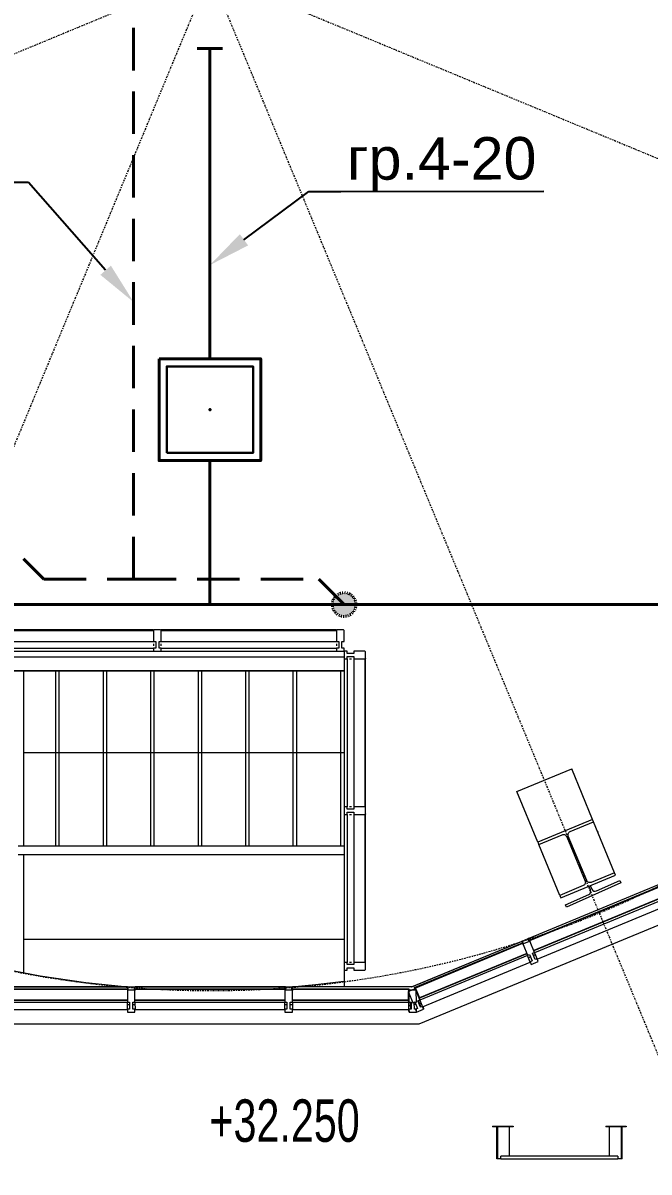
# Model space of a CAD drawing. Header units: millimetres. Extents: x 223 to 163467, y -12002 to 99672.
# Drawn here: x 139030 to 142723, y 57450 to 64225 of the extents above; entities that cross this region are included whole.
import ezdxf
from ezdxf import colors
from ezdxf.entities.mleader import LeaderData, LeaderLine
from ezdxf.math import Vec2, Vec3

# ---------------------------------------------------------------- set-up
doc = ezdxf.new("R2010")
doc.units = ezdxf.units.MM
for name, pattern in [('ACAD_ISO03W100', [30, 12, -18]), ('DASHED', [0.75, 0.5, -0.25]), ('HIDDEN2', [0.1875, 0.125, -0.0625]), ('Осевая', [29.999999, 12, -6, 6, -6]), ('Сверху', [3.96875, 2.38125, -1.5875])]:
    doc.linetypes.add(name, pattern=pattern)
for name, color, linetype, lineweight in [('A-FLOR', 7, 'Continuous', 9), ('A-GENM', 7, 'Continuous', 9), ('A-GLAZ-CURT', 7, 'Continuous', 9), ('A-GLAZ-CWMG', 7, 'Continuous', 9), ('A-WALL', 7, 'Continuous', 9), ('G-ANNO-DIMS', 7, 'Continuous', 9), ('S-COLS', 7, 'Continuous', 9), ('S-GRID', 7, 'Continuous', 9), ('S-STRS', 7, 'Continuous', 9), ('S-STRS-ANNO', 7, 'Continuous', 5), ('ав осв', 1, 'HIDDEN2', 40), ('Верхние поручни', 7, 'Continuous', 5), ('Ограждение', 7, 'Continuous', 9), ('Поручни', 7, 'Continuous', 5), ('раб осв', 7, 'Continuous', 40), ('ЭЛ', 250, 'Continuous', 50), ('ЭЛ.сети', 5, 'Continuous', 100)]:
    doc.layers.add(name, color=color, linetype=linetype, lineweight=lineweight)
doc.styles.add('Arial', font='ARIALN.TTF', dxfattribs={"width": 0.85, "height": 400})
doc.styles.add('ISOPEUR', font='ARIALN.TTF')

# ---------------------------------------------------------------- blocks, each defined once
blk = doc.blocks.new('Двутавровая балка _ГОСТ 26020-83_-Колонна - I 35K1-330506-6 этаж')
at = {"layer": 'S-COLS'}
for p, q in [((-175, 171.5), (175, 171.5)), ((-175, 156.5), (-175, 171.5)), ((-25, 156.5), (-175, 156.5)), ((-5, 112.6), (-5, 136.5)), ((5, 136.5), (5, 112.3)), ((175, 156.5), (25, 156.5)), ((175, 171.5), (175, 156.5)), ((-175, -162.6), (-175, -156.5)), ((175, -167.9), (175, -171.5))]:
    blk.add_line(p, q, dxfattribs=at)
for centre, start, end in [((-25, 136.5), 360, 90), ((25, 136.5), 90, 180)]:
    blk.add_arc(centre, 20, start, end, dxfattribs=at)
blk = doc.blocks.new('Тип верхнего поручня - Верхний поручень_Внутренний_-386673-6 этаж')
at = {"layer": 'Верхние поручни'}
for p, q in [((-1461.2, -3003), (-1970.9, -2493.2)), ((-2027.5, -2549.8), (-710.9, -3866.4)), ((-654.3, -3809.9), (-1429.8, -3034.4)), ((-620.5, -3843.7), (-654.3, -3809.9)), ((-710.9, -3866.4), (-587, -3990.3)), ((-549.6, -3914.5), (-586.5, -3877.7)), ((-348.8, -3912.4), (-552.9, -3912.4)), ((1611.2, -3912.4), (-348.8, -3912.4)), ((-581.9, -3992.4), (-348.8, -3992.4)), ((-348.8, -3992.4), (1611.2, -3992.4))]:
    blk.add_line(p, q, dxfattribs=at)
for points, knots in [([(-1955.2, -2565.6), (-1953.8, -2564.1), (-1952, -2561.8), (-1950.1, -2558.4), (-1948.9, -2555.8), (-1948, -2553.1), (-1947.4, -2550.2), (-1947.1, -2547.8), (-1946.9, -2545.9), (-1946.8, -2543.9), (-1946.8, -2541.5), (-1947.1, -2538.6), (-1947.5, -2535.7), (-1948, -2532.9), (-1948.7, -2530.1), (-1949.5, -2527.3), (-1950.4, -2524.5), (-1951.6, -2521.4), (-1953.2, -2517.8), (-1955.2, -2514), (-1957.4, -2510.2), (-1962.2, -2502.9), (-1966.8, -2497.4), (-1970.9, -2493.2)], [0, 0, 0, 0, 0.071429, 0.107143, 0.142857, 0.178571, 0.214286, 0.25, 0.267857, 0.285714, 0.321429, 0.357143, 0.392857, 0.428571, 0.464286, 0.5, 0.535714, 0.571429, 0.625, 0.678571, 0.732143, 0.785714, 1, 1, 1, 1]), ([(-2027.5, -2549.8), (-2024.3, -2553), (-2019.2, -2557.4), (-2011.8, -2562.6), (-2006.9, -2565.5), (-2002.9, -2567.5), (-1999.8, -2568.9), (-1996.7, -2570.2), (-1993.5, -2571.3), (-1990.2, -2572.2), (-1986.9, -2573), (-1984.1, -2573.4), (-1981.9, -2573.7), (-1980.2, -2573.8), (-1978.5, -2573.8), (-1976.2, -2573.9), (-1973.4, -2573.7), (-1970, -2573.3), (-1967.3, -2572.6), (-1965.2, -2571.8), (-1963.2, -2571), (-1959.7, -2569.2), (-1956.9, -2567.2), (-1955.2, -2565.6)], [0, 0, 0, 0, 0.166667, 0.25, 0.333333, 0.375, 0.416667, 0.458333, 0.5, 0.541667, 0.583333, 0.625, 0.645833, 0.666667, 0.6875, 0.708333, 0.75, 0.791667, 0.833333, 0.854167, 0.875, 0.916667, 1, 1, 1, 1]), ([(-669.9, -3850.8), (-674.2, -3855), (-683.5, -3862.6), (-696.2, -3868.6), (-705.5, -3869.6), (-709.4, -3867.9), (-710.9, -3866.4)], [0, 0, 0, 0, 0.285714, 0.571429, 0.785714, 1, 1, 1, 1]), ([(-654.3, -3809.9), (-653.4, -3810.8), (-651.9, -3813.2), (-651.2, -3819.6), (-653.8, -3829.1), (-660.9, -3840.8), (-666.8, -3847.6), (-669.9, -3850.8)], [0, 0, 0, 0, 0.142857, 0.285714, 0.571429, 0.785714, 1, 1, 1, 1]), ([(-549.6, -3914.5), (-548.9, -3915.3), (-547.8, -3917.3), (-547.1, -3922.2), (-547.5, -3928.6), (-549.2, -3937.5), (-552.1, -3946.8), (-554.9, -3953.8), (-556, -3956.4), (-556.2, -3956.8)], [0, 0, 0, 0, 0.1428571, 0.2857143, 0.4285714, 0.5714286, 0.7857143, 0.8928571, 0.9123353, 0.9123353, 0.9123353, 0.9123353]), ([(-348.8, -3912.4), (-348.2, -3912.4), (-347.1, -3913.1), (-344.9, -3917), (-342.8, -3925.7), (-341.4, -3938.9), (-341.1, -3947.9), (-341.1, -3952.4)], [0, 0, 0, 0, 0.142857, 0.285714, 0.571429, 0.785714, 1, 1, 1, 1]), ([(-584.5, -3991.5), (-584.7, -3991.4), (-585.7, -3991.3), (-586.5, -3990.8), (-587, -3990.3)], [0.8616317, 0.8616317, 0.8616317, 0.8616317, 0.8928571, 1, 1, 1, 1]), ([(-581.9, -3992.4), (-580.8, -3992.4), (-578.6, -3991.7), (-573.3, -3987.7), (-566.7, -3979.2), (-560.8, -3967.8), (-557.8, -3960.7), (-556.7, -3957.9), (-556.4, -3957.4)], [0, 0, 0, 0, 0.1428571, 0.2857143, 0.5714286, 0.7857143, 0.8928571, 0.921332, 0.921332, 0.921332, 0.921332]), ([(-341.1, -3952.4), (-341.1, -3958.4), (-341.6, -3970.3), (-343.7, -3983.5), (-346.2, -3990.9), (-348, -3992.4), (-348.8, -3992.4)], [0, 0, 0, 0, 0.285714, 0.571429, 0.785714, 1, 1, 1, 1])]:
    blk.add_open_spline(points, degree=3, knots=knots, dxfattribs=at)
for points in [[(-558.7, -3962.1), (-560.1, -3965), (-563, -3970.4), (-567.7, -3977.8), (-572.5, -3983.8), (-577, -3988.3), (-579.7, -3990.1), (-581, -3990.7)], [(-556.4, -3957.3), (-557.1, -3958.9), (-557.9, -3960.5), (-558.7, -3962.1)]]:
    blk.add_open_spline(points, degree=3, dxfattribs=at)
blk = doc.blocks.new('Тип верхнего поручня - Верхний поручень_Внутренний_-V2-6 этаж')
at = {"layer": 'Верхние поручни'}
for p, q in [((-2097.2, -2480.9), (-2039.8, -2423.5)), ((-1460.8, -3002.6), (-2039.8, -2423.5)), ((-711.3, -3866.9), (-2097.2, -2480.9)), ((-653.9, -3809.4), (-1429.3, -3034)), ((-620, -3843.3), (-653.9, -3809.4)), ((-585.2, -3993), (-711.3, -3866.9)), ((-551.5, -3911.8), (-585.7, -3877.7)), ((-348.8, -3911.8), (-551.5, -3911.8)), ((1611.2, -3911.8), (-348.8, -3911.8)), ((-348.8, -3993), (-585.2, -3993)), ((1611.2, -3993), (-348.8, -3993))]:
    blk.add_line(p, q, dxfattribs=at)
blk = doc.blocks.new('Rectangular Mullion - Mullion_Vertical-45mm-Steelbuilt_2_6875in_Detail-8_TGP-468138-6 этаж')
at = {"layer": 'A-GLAZ-CWMG'}
for p, q in [((1611.2, -4839.9), (1611.2, -5713.2)), ((1628.7, -4839.9), (1628.7, -5713.2)), ((1642.2, -4839.9), (1654.9, -4839.9)), ((1668.3, -4839.9), (1668.3, -5713.2)), ((1733.4, -4839.9), (1733.4, -5713.2)), ((1734.3, -4839.9), (1736.6, -4839.9)), ((1736.6, -5713.2), (1736.6, -4839.9)), ((1736.6, -5713.2), (1736.6, -4839.9)), ((1654.9, -5713.2), (1642.2, -5713.2)), ((1736.6, -5713.2), (1734.3, -5713.2))]:
    blk.add_line(p, q, dxfattribs=at)
blk = doc.blocks.new('Rectangular Mullion - Mullion_Vertical-45mm-Steelbuilt_2_6875in_Detail-8_TGP-370210-6 этаж')
at = {"layer": 'A-GLAZ-CWMG', "lineweight": 18}
for p, q in [((-44.5, 57.2), (-44.5, 122.2)), ((-41.3, 125.4), (-3.2, 125.4)), ((0, 122.2), (0, 57.2)), ((-31.8, 57.2), (-44.5, 57.2)), ((-44.5, 0), (-44.5, 17.5)), ((-44.5, 17.5), (-31.8, 17.5)), ((0, 0), (-44.5, 0)), ((-31.8, 17.5), (-31.8, 57.2)), ((0, 57.2), (-12.7, 57.2)), ((-12.7, 57.2), (-12.7, 17.5)), ((-12.7, 17.5), (0, 17.5)), ((0, 17.5), (0, 0))]:
    blk.add_line(p, q, dxfattribs=at)
for centre, start, end in [((-41.3, 122.2), 90, 180), ((-3.2, 122.2), 360, 90)]:
    blk.add_arc(centre, 3.17, start, end, dxfattribs=at)
blk = doc.blocks.new('Rectangular Mullion - Mullion_Vertical-45mm-Steelbuilt_2_6875in_Detail-8_TGP-370213-6 этаж')
at = {"layer": 'A-GLAZ-CWMG', "lineweight": 18}
for p, q in [((-44.5, 122.2), (-44.5, 57.2)), ((-3.2, 125.4), (-41.3, 125.4)), ((0, 57.2), (0, 122.2)), ((-44.5, 57.2), (-31.8, 57.2)), ((-31.8, 17.5), (-44.5, 17.5)), ((-44.5, 17.5), (-44.5, 0)), ((-44.5, 0), (0, 0)), ((-31.8, 57.2), (-31.8, 17.5)), ((-12.7, 17.5), (-12.7, 57.2)), ((-12.7, 57.2), (0, 57.2)), ((0, 17.5), (-12.7, 17.5)), ((0, 0), (0, 17.5))]:
    blk.add_line(p, q, dxfattribs=at)
for centre, start, end in [((-41.3, 122.2), 90, 180), ((-3.2, 122.2), 360, 90)]:
    blk.add_arc(centre, 3.17, start, end, dxfattribs=at)
blk = doc.blocks.new('Rectangular Mullion - Mullion_Vertical-45mm-Steelbuilt_2_6875in_Detail-8_TGP-370206-6 этаж')
at = {"layer": 'A-GLAZ-CWMG', "lineweight": 18}
for p, q in [((-22.2, 57.2), (-22.2, 122.2)), ((-19.1, 125.4), (19.1, 125.4)), ((22.2, 122.2), (22.2, 57.2)), ((-9.5, 57.2), (-22.2, 57.2)), ((-22.2, 0), (-22.2, 17.5)), ((-22.2, 17.5), (-9.5, 17.5)), ((22.2, 0), (-22.2, 0)), ((-9.5, 17.5), (-9.5, 57.2)), ((22.2, 57.2), (9.5, 57.2)), ((9.5, 57.2), (9.5, 17.5)), ((9.5, 17.5), (22.2, 17.5)), ((22.2, 17.5), (22.2, 0))]:
    blk.add_line(p, q, dxfattribs=at)
for centre, start, end in [((-19.1, 122.2), 90, 180), ((19.1, 122.2), 360, 90)]:
    blk.add_arc(centre, 3.18, start, end, dxfattribs=at)
blk = doc.blocks.new('Rectangular Mullion - Mullion_Vertical-45mm-Steelbuilt_2_6875in_Detail-8_TGP-426592-6 этаж')
at = {"layer": 'A-GLAZ-CWMG'}
for p, q in [((1566.7, -3752.2), (532, -3752.2)), ((532, -3754.6), (532, -3752.2)), ((1566.7, -3752.2), (532, -3752.2)), ((532, -3755.4), (1566.7, -3755.4)), ((1566.7, -3752.2), (1566.7, -3754.6)), ((532, -3820.5), (1566.7, -3820.5)), ((532, -3846.7), (532, -3834)), ((532, -3860.2), (1566.7, -3860.2)), ((1566.7, -3834), (1566.7, -3846.7)), ((532, -3877.7), (1566.7, -3877.7))]:
    blk.add_line(p, q, dxfattribs=at)
blk = doc.blocks.new('Rectangular Mullion - Mullion_Vertical-45mm-Steelbuilt_2_6875in_Detail-8_TGP-V4-6 этаж')
at = {"layer": 'A-GLAZ-CWMG'}
for p, q in [((487.6, -3752.2), (-547.1, -3752.2)), ((-547.1, -3755.4), (487.6, -3755.4)), ((487.6, -3752.2), (-539.8, -3752.2)), ((487.6, -3752.2), (487.6, -3754.6)), ((-547.1, -3846.7), (-547.1, -3834)), ((-547.1, -3860.2), (487.6, -3860.2)), ((-534.4, -3820.5), (487.6, -3820.5)), ((487.6, -3834), (487.6, -3846.7)), ((-547.1, -3877.7), (487.6, -3877.7))]:
    blk.add_line(p, q, dxfattribs=at)
blk = doc.blocks.new('Ограждение - Ограждение-402217-6 этаж')
at = {"layer": 'Поручни'}
for p, q in [((-720.5, -5627.6), (-889.7, -5627.6)), ((-720.5, -5627.6), (-720.5, -5652.6)), ((-720.5, -7927.6), (-725.6, -7927.6)), ((2364.6, -7927.6), (1239.5, -7927.6)), ((-725.6, -8027.6), (-720.5, -8027.6)), ((1239.5, -8027.6), (2364.6, -8027.6))]:
    blk.add_line(p, q, dxfattribs=at)
blk = doc.blocks.new('Тип верхнего поручня - Верхний поручень_Внутренний_-402224-6 этаж')
at = {"layer": 'Верхние поручни'}
for p, q in [((-803, -5652.6), (-720.5, -5652.6)), ((-720.5, -5652.6), (-720.5, -5676.4)), ((-725.6, -7952.6), (-720.5, -7952.6)), ((679.5, -7952.6), (2364.6, -7952.6)), ((-720.5, -8002.6), (-725.6, -8002.6)), ((2364.6, -8002.6), (679.5, -8002.6))]:
    blk.add_line(p, q, dxfattribs=at)
blk = doc.blocks.new('Тип верхнего поручня - Верхний поручень_Внутренний_-V8-6 этаж')
at = {"layer": 'Верхние поручни'}
for p, q in [((-803, -5652.6), (-720.5, -5652.6)), ((-720.5, -5652.6), (-720.5, -5676.4)), ((-720.5, -7952.6), (-725.6, -7952.6)), ((2364.6, -7952.6), (679.5, -7952.6)), ((-720.5, -8002.6), (-725.6, -8002.6)), ((2364.6, -8002.6), (679.5, -8002.6))]:
    blk.add_line(p, q, dxfattribs=at)
blk = doc.blocks.new('вл_уголок гориз - вл_уголок гориз-405542-6 этаж')
at = {"layer": 'A-GENM'}
for p, q in [((3175.2, -6682.6), (3175.2, -6855.6)), ((3244.2, -6682.6), (3244.2, -6871.6)), ((3250.2, -6871.6), (3250.2, -6682.6)), ((3235.2, -6871.6), (3226.2, -6871.6)), ((3244.2, -6871.6), (3235.2, -6871.6)), ((3247.2, -6871.6), (3244.2, -6871.6)), ((3250.2, -6871.6), (3247.2, -6871.6))]:
    blk.add_line(p, q, dxfattribs=at)
blk = doc.blocks.new('вл_уголок гориз - вл_уголок гориз-V12-6 этаж')
at = {"layer": 'A-GENM'}
for p, q in [((2512.2, -6871.6), (2512.2, -6682.6)), ((2518.2, -6871.6), (2518.2, -6682.6)), ((2587.2, -6855.6), (2587.2, -6682.6)), ((2515.2, -6871.6), (2512.2, -6871.6)), ((2518.2, -6871.6), (2515.2, -6871.6)), ((2527.2, -6871.6), (2518.2, -6871.6)), ((2536.2, -6871.6), (2527.2, -6871.6))]:
    blk.add_line(p, q, dxfattribs=at)
blk = doc.blocks.new('опорная пластина - опорная пластина-338670-6 этаж')
at = {"layer": 'A-GENM'}
for p, q in [((3155.2, -6677.6), (3275.2, -6677.6)), ((3155.2, -6677.6), (3155.2, -6682.6)), ((3275.2, -6682.6), (3155.2, -6682.6)), ((3275.2, -6677.6), (3275.2, -6682.6))]:
    blk.add_line(p, q, dxfattribs=at)
blk = doc.blocks.new('вл_стержень2 - вл_стержень2-405541-6 этаж')
at = {"layer": 'A-GENM'}
for p, q in [((3226.2, -6855.6), (2536.2, -6855.6)), ((2536.2, -6863.6), (2536.2, -6855.6)), ((2536.2, -6871.6), (2536.2, -6863.6)), ((2536.2, -6871.6), (3226.2, -6871.6)), ((3226.2, -6855.6), (3226.2, -6863.6)), ((3226.2, -6863.6), (3226.2, -6871.6))]:
    blk.add_line(p, q, dxfattribs=at)
blk = doc.blocks.new('Системная панель - С остеклением-473977-6 этаж')
at = {"layer": 'A-GLAZ-CURT'}
for p, q in [((5932, -3333.8), (5447.7, -3818)), ((5942, -3340.4), (5932, -3333.8)), ((5454.5, -3824.8), (5456.1, -3826.4))]:
    blk.add_line(p, q, dxfattribs=at)
at = {"layer": 'A-GLAZ-CURT', "lineweight": 13}
for p, q in [((5942, -3340.4), (5456.1, -3826.4)), ((5485.4, -3855.7), (5971.8, -3369.4)), ((5971.8, -3369.4), (5942, -3340.4)), ((5456.1, -3826.4), (5485.4, -3855.7))]:
    blk.add_line(p, q, dxfattribs=at)
blk = doc.blocks.new('Rectangular Mullion - Mullion_Vertical-45mm-Steelbuilt_2_6875in_Detail-8_TGP-473962-6 этаж')
at = {"layer": 'A-GLAZ-CWMG'}
for p, q in [((2658.6, -5588.5), (2006.6, -5858.5)), ((2658.6, -5588.6), (2009, -5857.7)), ((2027, -5861.3), (2662.5, -5598)), ((2664, -5601.6), (2031.3, -5863.7)), ((2658.6, -5588.5), (2658.6, -5588.6)), ((2658.6, -5588.6), (2662.5, -5598)), ((2662.5, -5598), (2664, -5601.6)), ((2664, -5601.6), (2666.6, -5607.9)), ((2688, -5659.6), (2055.3, -5921.6)), ((2031.3, -5863.7), (2033.1, -5868.1)), ((2035.7, -5874.3), (2055.3, -5921.6)), ((2033.6, -5959.1), (2029.5, -5960.8)), ((2048.6, -5937), (2057.5, -5958.4)), ((2066.2, -5954.8), (2057.5, -5958.4))]:
    blk.add_line(p, q, dxfattribs=at)
at = {"layer": 'A-GLAZ-CWMG', "flags": 128}
blk.add_lwpolyline([(2027, -5861.3), (2029.6, -5861.8), (2031.3, -5863.7)], dxfattribs=at)
blk = doc.blocks.new('Rectangular Mullion - Mullion_Vertical-45mm-Steelbuilt_2_6875in_Detail-8_TGP-V13-6 этаж')
at = {"layer": 'A-GLAZ-CWMG'}
for p, q in [((1992.1, -5878.6), (1990.7, -5871.8)), ((1990.7, -5871.8), (1990.7, -5876.6)), ((1990.7, -5883.3), (1990.7, -5934.5)), ((1993.7, -5867.9), (1995.2, -5875.3)), ((2032.4, -5870.6), (2031.9, -5868.2)), ((2036.5, -5878), (2033.4, -5862.1)), ((2036.6, -5878.6), (2035.1, -5871.1)), ((1993, -5946.1), (1990.7, -5934.5)), ((2002.8, -5946.1), (2002.8, -5969.3)), ((1993.9, -6005.5), (1990.8, -5989.9)), ((2006.3, -5987.3), (2002.8, -5969.3))]:
    blk.add_line(p, q, dxfattribs=at)
at = {"layer": 'A-GLAZ-CWMG', "lineweight": 18}
for p, q in [((1992.1, -5878.6), (1992.1, -5883.7)), ((1992.1, -5884), (1993, -5946.1)), ((2033.4, -5875.3), (1995.2, -5875.3)), ((2037.6, -5946.1), (2036.6, -5878.6)), ((1993, -5946.1), (2005.8, -5946.1)), ((2005.8, -5946.1), (2006.3, -5987.3)), ((2025.4, -5987.3), (2024.8, -5946.1)), ((2024.8, -5946.1), (2037.6, -5946.1)), ((2006.3, -5987.3), (1993.6, -5987.3)), ((1993.6, -5987.3), (1993.9, -6005.5)), ((1993.9, -6005.5), (2038.4, -6005.5)), ((2038.1, -5987.3), (2025.4, -5987.3)), ((2038.4, -6005.5), (2038.1, -5987.3))]:
    blk.add_line(p, q, dxfattribs=at)
at = {"layer": 'A-GLAZ-CWMG', "flags": 128}
blk.add_lwpolyline([(1993.7, -5867.9), (1991.6, -5869.4), (1990.7, -5871.8)], dxfattribs=at)
at = {"layer": 'A-GLAZ-CWMG', "lineweight": 18, "flags": 128}
for points in [[(1995.2, -5875.3), (1994.5, -5875.4), (1993.8, -5875.6), (1993.2, -5876), (1992.7, -5876.5), (1992.4, -5877.1), (1992.1, -5877.8), (1992.1, -5878.6)], [(2036.6, -5878.6), (2036.5, -5877.8), (2036.2, -5877.1), (2035.9, -5876.5), (2035.4, -5876), (2034.7, -5875.6), (2034.1, -5875.4), (2033.4, -5875.3)]]:
    blk.add_lwpolyline(points, dxfattribs=at)
blk = doc.blocks.new('Системная панель - С остеклением-473984-6 этаж')
at = {"layer": 'A-GLAZ-CURT'}
for p, q in [((5416.3, -3849.5), (4791.3, -4474.4)), ((5424.7, -3857.8), (5423.1, -3856.2)), ((4798.1, -4481.2), (4799.7, -4482.8))]:
    blk.add_line(p, q, dxfattribs=at)
at = {"layer": 'A-GLAZ-CURT', "lineweight": 13}
for p, q in [((5424.7, -3857.8), (4799.7, -4482.8)), ((5454, -3887.2), (5424.7, -3857.8)), ((4829.1, -4512.1), (5454, -3887.2)), ((4799.7, -4482.8), (4829.1, -4512.1))]:
    blk.add_line(p, q, dxfattribs=at)
blk = doc.blocks.new('Системная панель - С остеклением-473985-6 этаж')
at = {"layer": 'A-GLAZ-CURT'}
for p, q in [((4759.9, -4505.8), (4275.6, -4990.1)), ((4768.3, -4514.2), (4766.7, -4512.6)), ((4275.6, -4990.1), (4282.3, -5000.1))]:
    blk.add_line(p, q, dxfattribs=at)
at = {"layer": 'A-GLAZ-CURT', "lineweight": 13}
for p, q in [((4768.3, -4514.2), (4282.3, -5000.1)), ((4797.6, -4543.6), (4768.3, -4514.2)), ((4311.3, -5029.9), (4797.6, -4543.6)), ((4282.3, -5000.1), (4311.3, -5029.9))]:
    blk.add_line(p, q, dxfattribs=at)
blk = doc.blocks.new('Rectangular Mullion - Mullion_Vertical-45mm-Steelbuilt_2_6875in_Detail-8_TGP-473966-6 этаж')
at = {"layer": 'A-GLAZ-CWMG'}
for p, q in [((5360.4, -3793.6), (4735.5, -4418.5)), ((5360.5, -3793.7), (4735.6, -4418.6)), ((5360.4, -3793.6), (5360.5, -3793.7)), ((5360.5, -3793.7), (5367.7, -3800.9)), ((4742.8, -4425.8), (5367.7, -3800.9)), ((5370.5, -3803.7), (4745.5, -4428.6)), ((5414.8, -3848), (4789.9, -4472.9)), ((5367.7, -3800.9), (5370.5, -3803.7)), ((5370.5, -3803.7), (5375.3, -3808.5)), ((4735.6, -4418.6), (4735.5, -4418.5)), ((4742.8, -4425.8), (4735.6, -4418.6)), ((4745.5, -4428.6), (4742.8, -4425.8)), ((4750.3, -4433.4), (4745.5, -4428.6))]:
    blk.add_line(p, q, dxfattribs=at)
blk = doc.blocks.new('Rectangular Mullion - Mullion_Vertical-45mm-Steelbuilt_2_6875in_Detail-8_TGP-V22-6 этаж')
at = {"layer": 'A-GLAZ-CWMG'}
for p, q in [((1988.2, -5871.1), (1991.3, -5886.9)), ((1990, -5880.1), (1991.5, -5887.5)), ((1991.8, -5876.1), (1992.3, -5878.6)), ((2028.5, -5868.7), (2027, -5861.3)), ((2031.3, -5863.7), (2032.6, -5870.5)), ((2033.1, -5868.1), (2031.3, -5863.7)), ((2055.3, -5921.6), (2035.7, -5874.3)), ((2057.5, -5958.4), (2048.6, -5937)), ((2055.3, -5921.6), (2057.6, -5933.3)), ((2057.5, -5958.4), (2061.1, -5976.5)), ((2076.4, -5972.9), (2079.5, -5988.4))]:
    blk.add_line(p, q, dxfattribs=at)
at = {"layer": 'A-GLAZ-CWMG', "lineweight": 18}
for p, q in [((1991.5, -5887.5), (2016.5, -5950.3)), ((2028.5, -5868.7), (1993.2, -5883.3)), ((2057.6, -5933.3), (2032.6, -5870.5)), ((2016.5, -5950.3), (2028.2, -5945.5)), ((2028.2, -5945.5), (2043.5, -5983.8)), ((2045.9, -5938.2), (2057.6, -5933.3)), ((2061.1, -5976.5), (2045.9, -5938.2)), ((2043.5, -5983.8), (2031.7, -5988.6)), ((2031.7, -5988.6), (2038.4, -6005.5)), ((2038.4, -6005.5), (2079.5, -5988.4)), ((2072.8, -5971.6), (2061.1, -5976.5)), ((2079.5, -5988.4), (2072.8, -5971.6))]:
    blk.add_line(p, q, dxfattribs=at)
at = {"layer": 'A-GLAZ-CWMG', "lineweight": 18, "flags": 128}
for points in [[(1993.2, -5883.3), (1992.6, -5883.6), (1992.1, -5884.1), (1991.7, -5884.7), (1991.4, -5885.4), (1991.3, -5886.1), (1991.3, -5886.8), (1991.5, -5887.5)], [(2032.6, -5870.5), (2032.3, -5869.9), (2031.8, -5869.3), (2031.2, -5868.9), (2030.6, -5868.6), (2029.9, -5868.4), (2029.2, -5868.5), (2028.5, -5868.7)]]:
    blk.add_lwpolyline(points, dxfattribs=at)
at = {"layer": 'A-GLAZ-CWMG', "flags": 128}
blk.add_lwpolyline([(2031.3, -5863.7), (2029.6, -5861.8), (2027, -5861.3)], dxfattribs=at)
blk = doc.blocks.new('Rectangular Mullion - Mullion_Vertical-45mm-Steelbuilt_2_6875in_Detail-8_TGP-466671-6 этаж')
at = {"layer": 'A-GLAZ-CWMG'}
for p, q in [((3518.8, -5231.3), (3554, -5216.8)), ((3561.1, -5233.8), (3554, -5216.8)), ((3517.1, -5235.4), (3524.2, -5252.7)), ((3518.8, -5231.3), (3525.9, -5248.4)), ((3521.6, -5246.4), (3524.2, -5252.7)), ((3565.3, -5235.7), (3558.1, -5218.4)), ((3562.7, -5229.4), (3565.3, -5235.7)), ((3555.7, -5328.6), (3567.4, -5323.8)), ((3585, -5316.5), (3596.8, -5311.6))]:
    blk.add_line(p, q, dxfattribs=at)
at = {"layer": 'A-GLAZ-CWMG', "lineweight": 18}
for p, q in [((3524.2, -5252.7), (3550.1, -5315.1)), ((3561.1, -5233.8), (3525.9, -5248.4)), ((3591.2, -5298.1), (3565.3, -5235.7)), ((3550.1, -5315.1), (3561.8, -5310.2)), ((3561.8, -5310.2), (3577.6, -5348.3)), ((3577.6, -5348.3), (3565.9, -5353.2)), ((3579.4, -5302.9), (3591.2, -5298.1)), ((3595.2, -5341), (3579.4, -5302.9)), ((3606.9, -5336.2), (3595.2, -5341)), ((3613.9, -5352.9), (3606.9, -5336.2)), ((3565.9, -5353.2), (3572.8, -5369.9)), ((3572.8, -5369.9), (3613.9, -5352.9))]:
    blk.add_line(p, q, dxfattribs=at)
at = {"layer": 'A-GLAZ-CWMG', "lineweight": 18, "flags": 128}
for points in [[(3525.9, -5248.4), (3525.3, -5248.8), (3524.8, -5249.2), (3524.4, -5249.8), (3524.1, -5250.5), (3524, -5251.2), (3524, -5252), (3524.2, -5252.7)], [(3565.3, -5235.7), (3564.9, -5235), (3564.5, -5234.5), (3563.9, -5234), (3563.2, -5233.7), (3562.5, -5233.6), (3561.8, -5233.6), (3561.1, -5233.8)]]:
    blk.add_lwpolyline(points, dxfattribs=at)
at = {"layer": 'A-GLAZ-CWMG'}
for centre, start_param, end_param in [((3555.2, -5219.6), 0.261799, 1.570796), ((3520, -5234.2), 1.570796, 2.879793)]:
    blk.add_ellipse(centre, major_axis=(2.93, 1.22), ratio=0.963304, start_param=start_param, end_param=end_param, dxfattribs=at)
blk = doc.blocks.new('Rectangular Mullion - Mullion_Vertical-45mm-Steelbuilt_2_6875in_Detail-8_TGP-V21-6 этаж')
at = {"layer": 'A-GLAZ-CWMG'}
for p, q in [((4209.2, -4946.2), (3557.2, -5216.2)), ((4206.9, -4947.2), (3557.3, -5216.3)), ((3561.2, -5225.8), (4196.7, -4962.5)), ((4195.4, -4967.3), (3562.7, -5229.4)), ((4197.3, -4971.7), (4195.4, -4967.3)), ((4219.4, -5025.2), (4199.8, -4977.9)), ((4219.4, -5025.2), (3586.7, -5287.3)), ((4243.9, -5052.8), (4235, -5031.4)), ((4243.9, -5052.8), (4235.2, -5056.4)), ((4265.3, -5034.7), (4261.2, -5036.4)), ((3557.3, -5216.3), (3557.2, -5216.2)), ((3561.2, -5225.8), (3557.3, -5216.3)), ((3562.7, -5229.4), (3561.2, -5225.8)), ((3565.3, -5235.7), (3562.7, -5229.4))]:
    blk.add_line(p, q, dxfattribs=at)
at = {"layer": 'A-GLAZ-CWMG', "flags": 128}
blk.add_lwpolyline([(4195.4, -4967.3), (4195.3, -4964.7), (4196.7, -4962.5)], dxfattribs=at)
blk = doc.blocks.new('Rectangular Mullion - Mullion_Vertical-45mm-Steelbuilt_2_6875in_Detail-8_TGP-V23-6 этаж')
at = {"layer": 'A-GLAZ-CWMG'}
for p, q in [((1261.4, -5859.9), (1261.4, -5878.6)), ((1261.4, -5871.8), (1261.4, -5878.6)), ((1264.6, -5856.8), (1302.7, -5856.8)), ((1264.6, -5856.8), (1264.6, -5875.3)), ((1302.7, -5875.3), (1302.7, -5856.8)), ((1305.8, -5878.6), (1305.8, -5859.9)), ((1305.8, -5871.8), (1305.8, -5878.6)), ((1261.4, -5960.8), (1274.1, -5960.8)), ((1293.1, -5960.8), (1305.8, -5960.8))]:
    blk.add_line(p, q, dxfattribs=at)
at = {"layer": 'A-GLAZ-CWMG', "lineweight": 18}
for p, q in [((1261.4, -5878.6), (1261.4, -5946.1)), ((1302.7, -5875.3), (1264.6, -5875.3)), ((1305.8, -5946.1), (1305.8, -5878.6)), ((1261.4, -5946.1), (1274.1, -5946.1)), ((1274.1, -5946.1), (1274.1, -5987.3)), ((1293.1, -5987.3), (1293.1, -5946.1)), ((1293.1, -5946.1), (1305.8, -5946.1)), ((1274.1, -5987.3), (1261.4, -5987.3)), ((1261.4, -5987.3), (1261.4, -6005.5)), ((1261.4, -6005.5), (1305.8, -6005.5)), ((1305.8, -5987.3), (1293.1, -5987.3)), ((1305.8, -6005.5), (1305.8, -5987.3))]:
    blk.add_line(p, q, dxfattribs=at)
at = {"layer": 'A-GLAZ-CWMG', "lineweight": 18, "flags": 128}
for points in [[(1264.6, -5875.3), (1263.9, -5875.4), (1263.2, -5875.6), (1262.6, -5876), (1262.1, -5876.5), (1261.7, -5877.1), (1261.5, -5877.8), (1261.4, -5878.6)], [(1305.8, -5878.6), (1305.8, -5877.8), (1305.5, -5877.1), (1305.2, -5876.5), (1304.7, -5876), (1304.1, -5875.6), (1303.4, -5875.4), (1302.7, -5875.3)]]:
    blk.add_lwpolyline(points, dxfattribs=at)
at = {"layer": 'A-GLAZ-CWMG'}
for centre, major_axis, start_param, end_param in [((1264.6, -5859.9), (3.17, 0), 1.570796, 3.141593), ((1302.7, -5859.9), (-3.17, 0), 3.141593, 4.712389)]:
    blk.add_ellipse(centre, major_axis=major_axis, ratio=0.963304, start_param=start_param, end_param=end_param, dxfattribs=at)
blk = doc.blocks.new('ARS.R UNI LED')
at = {"color": 5, "lineweight": 30, "ltscale": 100}
blk.add_lwpolyline([(2913222.7, 2072748.5), (2913732.7, 2072748.5), (2913732.7, 2073258.5), (2913222.7, 2073258.5)], close=True, dxfattribs=at)
at = {"color": 0, "lineweight": 40, "ltscale": 100}
blk.add_point((2913477.7, 2073003.5), dxfattribs=at)
at = {"layer": 'ЭЛ', "color": 5, "lineweight": 40, "ltscale": 10}
blk.add_lwpolyline([(2913177.7, 2073303.5), (2913777.7, 2073303.5), (2913777.7, 2072703.5), (2913177.7, 2072703.5)], close=True, dxfattribs=at)

msp = doc.modelspace()

# ---------------------------------------------------------------- hatches: boundary and pattern name
at = {"layer": 'S-COLS'}
h = msp.add_hatch(dxfattribs=at)
h.set_pattern_fill('FP_1', color=256, style=0, pattern_type=2)
h.set_pattern_definition([(45, (139313.08, 64398.15), (-251.447, 251.447), []), (45, (139313.08, 64779.15), (-251.447, 251.447), [])])
h.paths.add_polyline_path([(142202.4, 59066.3), (142525.7, 59200.3), (142519.8, 59214.6), (142376.9, 59156), (142367.9, 59156.7), (142360, 59161.2), (142354.8, 59168.8), (142245, 59435.1), (142245.4, 59444.2), (142249.6, 59452.2), (142256.8, 59457.4), (142395.4, 59514.8), (142389.5, 59529.2), (142066.1, 59395.3), (142072.1, 59380.9), (142215, 59439.5), (142223.9, 59438.9), (142231.8, 59434.3), (142237.1, 59426.8), (142346.8, 59160.5), (142346.4, 59151.3), (142342.2, 59143.3), (142335, 59138.1), (142196.4, 59080.7)], flags=0)
at = {"layer": 'ЭЛ', "linetype": 'ACAD_ISO03W100', "lineweight": 40, "ltscale": 0.46}
msp.add_hatch(color=0, dxfattribs=at).paths.add_polyline_path([(140994.3, 60795.9, 1), (140854.3, 60795.9, 1)])

# ---------------------------------------------------------------- linework, layer by layer
at = {"layer": 'A-FLOR'}
for p, q in [((140924.3, 58819.7), (139032.6, 58819.7)), ((140924.3, 58640.5), (140924.3, 58540.5))]:
    msp.add_line(p, q, dxfattribs=at)
at = {"layer": 'A-WALL'}
for p, q in [((139032.6, 60405.1), (139032.6, 59370.5)), ((139032.6, 59320.5), (139032.6, 58623.7)), ((143644.6, 59264.4), (141365.8, 58320.5)), ((141365.8, 58320.5), (138899.3, 58320.5))]:
    msp.add_line(p, q, dxfattribs=at)
at = {"layer": 'A-WALL', "flags": 128}
for points in [[(139647.4, 58540.2), (139400.1, 58565.4), (139131.4, 58604.7), (138864.8, 58656), (138600.7, 58719.4), (138339.8, 58794.6), (138291.6, 58809.9)], [(140924.5, 58573), (140755.1, 58552.9), (140613.2, 58539.8)]]:
    msp.add_lwpolyline(points, dxfattribs=at)
at = {"layer": 'S-COLS'}
for p, q in [((141943.1, 59692.4), (142266.4, 59826.3)), ((142389.5, 59529.2), (142266.4, 59826.3)), ((142066.1, 59395.3), (141943.1, 59692.4)), ((142389.5, 59529.2), (142066.1, 59395.3)), ((142256.8, 59457.4), (142395.4, 59514.8)), ((142395.4, 59514.8), (142389.5, 59529.2)), ((142519.8, 59214.6), (142395.4, 59514.8)), ((142072.1, 59380.9), (142210.6, 59438.3)), ((142237.1, 59426.8), (142345.5, 59164.9)), ((142354.8, 59168.8), (142246.3, 59430.6)), ((142066.1, 59395.3), (142072.1, 59380.9)), ((142196.4, 59080.7), (142072.1, 59380.9)), ((142202.4, 59066.3), (142525.7, 59200.3)), ((142519.8, 59214.6), (142381.2, 59157.2)), ((142525.7, 59200.3), (142519.8, 59214.6)), ((142335, 59138.1), (142196.4, 59080.7)), ((142196.4, 59080.7), (142202.4, 59066.3))]:
    msp.add_line(p, q, dxfattribs=at)
at = {"layer": 'S-COLS', "flags": 128}
for points in [[(142210.6, 59438.3), (142215, 59439.5), (142219.5, 59439.7), (142223.9, 59438.9), (142228.1, 59437.1), (142231.8, 59434.3), (142234.8, 59430.8), (142237.1, 59426.8)], [(142246.3, 59430.6), (142245, 59435.1), (142244.7, 59439.7), (142245.4, 59444.2), (142247.1, 59448.5), (142249.6, 59452.2), (142252.9, 59455.2), (142256.8, 59457.4)], [(142345.5, 59164.9), (142346.8, 59160.5), (142347.1, 59155.9), (142346.4, 59151.3), (142344.8, 59147.1), (142342.2, 59143.3), (142338.9, 59140.3), (142335, 59138.1)], [(142381.2, 59157.2), (142376.9, 59156), (142372.4, 59155.8), (142367.9, 59156.7), (142363.7, 59158.5), (142360, 59161.2), (142357, 59164.7), (142354.8, 59168.8)]]:
    msp.add_lwpolyline(points, dxfattribs=at)
at = {"layer": 'S-GRID', "color": 174, "linetype": 'Осевая', "true_color": 0x0000a0}
for q in [(132601.4, 61401), (137013.1, 56989.4), (147663.7, 61401), (143252.1, 56989.4)]:
    msp.add_line((140132.6, 64520.5), q, dxfattribs=at)
msp.add_arc((140132.6, 64520.5), 6000, 169.59621, 160.45219, dxfattribs=at)
at = {"layer": 'S-STRS', "linetype": 'Сверху'}
for p, q in [((139224.3, 59370.5), (139224.3, 60405.1)), ((139504.3, 59370.5), (139504.3, 60405.1)), ((139784.3, 59370.5), (139784.3, 60405.1)), ((140064.3, 59370.5), (140064.3, 60405.1)), ((140344.3, 59370.5), (140344.3, 60405.1)), ((140624.3, 59370.5), (140624.3, 60405.1)), ((140904.3, 59370.5), (140904.3, 60405.1))]:
    msp.add_line(p, q, dxfattribs=at)
at = {"layer": 'S-STRS'}
for p, q in [((139244.3, 59370.5), (139244.3, 60405.1)), ((139524.3, 59370.5), (139524.3, 60405.1)), ((139804.3, 59370.5), (139804.3, 60405.1)), ((140084.3, 59370.5), (140084.3, 60405.1)), ((140364.3, 59370.5), (140364.3, 60405.1)), ((140644.3, 59370.5), (140644.3, 60405.1)), ((139244.3, 59370.5), (139001.4, 59370.5)), ((139524.3, 59370.5), (139244.3, 59370.5)), ((139804.3, 59370.5), (139524.3, 59370.5)), ((140084.3, 59370.5), (139804.3, 59370.5)), ((140364.3, 59370.5), (140084.3, 59370.5)), ((140644.3, 59370.5), (140364.3, 59370.5)), ((140924.3, 59370.5), (140644.3, 59370.5)), ((140924.3, 59320.5), (139001.4, 59320.5))]:
    msp.add_line(p, q, dxfattribs=at)
at = {"layer": 'S-STRS-ANNO'}
for p, q in [((139244.3, 59920.5), (139032.6, 59920.5)), ((139524.3, 59920.5), (139244.3, 59920.5)), ((139804.3, 59920.5), (139524.3, 59920.5)), ((140084.3, 59920.5), (139804.3, 59920.5)), ((140364.3, 59920.5), (140084.3, 59920.5)), ((140644.3, 59920.5), (140364.3, 59920.5)), ((140924.3, 59920.5), (140644.3, 59920.5))]:
    msp.add_line(p, q, dxfattribs=at)
at = {"layer": 'ав осв', "linetype": 'DASHED', "lineweight": 40, "ltscale": 500}
for points in [[(137707, 62391.2), (139152.3, 60945.9), (139682.6, 60945.9), (139682.6, 60945.9), (139682.6, 64525.2), (139832.6, 64525.2)], [(139682.6, 60945.9), (140774.3, 60945.9), (140774.3, 60945.9), (140924.3, 60795.9)]]:
    msp.add_lwpolyline(points, dxfattribs=at)
at = {"layer": 'раб осв', "color": 0, "lineweight": 40}
for points in [[(140057.6, 64075.2), (140207.6, 64075.2)], [(140132.6, 62245.2), (140132.6, 64075.2)], [(137282.8, 62476), (138962.9, 60795.9), (140132.6, 60795.9), (140132.6, 61645.2), (140132.6, 61645.2), (140132.6, 60795.9), (143302.6, 60795.9), (143302.6, 61645.2)]]:
    msp.add_lwpolyline(points, dxfattribs=at)
at = {"layer": 'ЭЛ', "color": 7, "lineweight": 25}
msp.add_lwpolyline([(140924.3, 60795.9, 0, 0, 0), (137513.1, 54945.9, 150, 0, 0), (137714.3, 55287, 0, 0, 0), (137087.7, 54211.9, 0, 0, 0)], format="xyseb", dxfattribs=at)
at = {"layer": 'ЭЛ', "color": 0, "linetype": 'ACAD_ISO03W100', "lineweight": 40, "ltscale": 0.46}
msp.add_circle((140924.3, 60795.9), 70, dxfattribs=at)

# ---------------------------------------------------------------- block references
at = {"layer": 'A-GENM'}
for name, p in [('опорная пластина - опорная пластина-338670-6 этаж', (138645.1, 64398.1)), ('вл_уголок гориз - вл_уголок гориз-V12-6 этаж', (139313.1, 64398.1)), ('опорная пластина - опорная пластина-338670-6 этаж', (139313.1, 64398.1)), ('вл_уголок гориз - вл_уголок гориз-405542-6 этаж', (139313.1, 64398.1)), ('вл_стержень2 - вл_стержень2-405541-6 этаж', (139313.1, 64398.1))]:
    msp.add_blockref(name, p, dxfattribs=at)
at = {"layer": 'A-GLAZ-CURT'}
for name, p, rotation in [('Системная панель - С остеклением-473984-6 этаж', (139328.6, 64721.1), 337.5000000000001), ('Системная панель - С остеклением-473984-6 этаж', (139466.6, 65013.5), 314.9999999999998), ('Системная панель - С остеклением-473985-6 этаж', (139328.6, 64721.1), 337.5000000000001), ('Системная панель - С остеклением-473985-6 этаж', (139466.6, 65013.5), 314.9999999999998), ('Системная панель - С остеклением-473977-6 этаж', (139466.6, 65013.5), 314.9999999999998)]:
    msp.add_blockref(name, p, dxfattribs=dict(at, rotation=rotation))
at = {"layer": 'A-GLAZ-CWMG'}
for name, p in [('Rectangular Mullion - Mullion_Vertical-45mm-Steelbuilt_2_6875in_Detail-8_TGP-V4-6 этаж', (139313.1, 64398.1)), ('Rectangular Mullion - Mullion_Vertical-45mm-Steelbuilt_2_6875in_Detail-8_TGP-426592-6 этаж', (139313.1, 64398.1)), ('Rectangular Mullion - Mullion_Vertical-45mm-Steelbuilt_2_6875in_Detail-8_TGP-370213-6 этаж', (140924.3, 60520.5)), ('Rectangular Mullion - Mullion_Vertical-45mm-Steelbuilt_2_6875in_Detail-8_TGP-468138-6 этаж', (139313.1, 65315.9)), ('Rectangular Mullion - Mullion_Vertical-45mm-Steelbuilt_2_6875in_Detail-8_TGP-468138-6 этаж', (139313.1, 64398.1)), ('Rectangular Mullion - Mullion_Vertical-45mm-Steelbuilt_2_6875in_Detail-8_TGP-466671-6 этаж', (138455.5, 64042.9)), ('Rectangular Mullion - Mullion_Vertical-45mm-Steelbuilt_2_6875in_Detail-8_TGP-473962-6 этаж', (139313.1, 64398.1)), ('Rectangular Mullion - Mullion_Vertical-45mm-Steelbuilt_2_6875in_Detail-8_TGP-V23-6 этаж', (138384.8, 64398.1)), ('Rectangular Mullion - Mullion_Vertical-45mm-Steelbuilt_2_6875in_Detail-8_TGP-V23-6 этаж', (139313.1, 64398.1)), ('Rectangular Mullion - Mullion_Vertical-45mm-Steelbuilt_2_6875in_Detail-8_TGP-V22-6 этаж', (139313.1, 64398.1)), ('Rectangular Mullion - Mullion_Vertical-45mm-Steelbuilt_2_6875in_Detail-8_TGP-V13-6 этаж', (139313.1, 64398.1))]:
    msp.add_blockref(name, p, dxfattribs=at)
at = {"layer": 'A-GLAZ-CWMG', "extrusion": (0, 0, -1)}
msp.add_blockref('Rectangular Mullion - Mullion_Vertical-45mm-Steelbuilt_2_6875in_Detail-8_TGP-370206-6 этаж', (-139822.9, 60520.5), dxfattribs=at)
at = {"layer": 'A-GLAZ-CWMG', "extrusion": (0, 0, -1), "rotation": 90.0000000000001}
for name, p in [('Rectangular Mullion - Mullion_Vertical-45mm-Steelbuilt_2_6875in_Detail-8_TGP-370210-6 этаж', (-140924.3, 60520.5)), ('Rectangular Mullion - Mullion_Vertical-45mm-Steelbuilt_2_6875in_Detail-8_TGP-370206-6 этаж', (-140924.3, 59580.5))]:
    msp.add_blockref(name, p, dxfattribs=at)
at = {"layer": 'A-GLAZ-CWMG'}
for name, p, rotation in [('Rectangular Mullion - Mullion_Vertical-45mm-Steelbuilt_2_6875in_Detail-8_TGP-473966-6 этаж', (139328.6, 64721.1), 337.5000000000001), ('Rectangular Mullion - Mullion_Vertical-45mm-Steelbuilt_2_6875in_Detail-8_TGP-473966-6 этаж', (139466.6, 65013.5), 314.9999999999997), ('Rectangular Mullion - Mullion_Vertical-45mm-Steelbuilt_2_6875in_Detail-8_TGP-473962-6 этаж', (139328.6, 64721.1), 337.4999999999997), ('Rectangular Mullion - Mullion_Vertical-45mm-Steelbuilt_2_6875in_Detail-8_TGP-V21-6 этаж', (139328.6, 64721.1), 337.4999999999997), ('Rectangular Mullion - Mullion_Vertical-45mm-Steelbuilt_2_6875in_Detail-8_TGP-370213-6 этаж', (140924.3, 58640.5), 269.9999999999999)]:
    msp.add_blockref(name, p, dxfattribs=dict(at, rotation=rotation))
at = {"layer": 'S-COLS', "rotation": 204.2335371859355}
msp.add_blockref('Двутавровая балка _ГОСТ 26020-83_-Колонна - I 35K1-330506-6 этаж', (142325.6, 59239.1), dxfattribs=at)
at = {"layer": 'Верхние поручни'}
for name in ['Тип верхнего поручня - Верхний поручень_Внутренний_-V2-6 этаж', 'Тип верхнего поручня - Верхний поручень_Внутренний_-386673-6 этаж', 'Тип верхнего поручня - Верхний поручень_Внутренний_-402224-6 этаж', 'Тип верхнего поручня - Верхний поручень_Внутренний_-V8-6 этаж']:
    msp.add_blockref(name, (139313.1, 64398.1), dxfattribs=at)
at = {"layer": 'Ограждение'}
msp.add_blockref('Ограждение - Ограждение-402217-6 этаж', (139313.1, 64398.1), dxfattribs=at)
at = {"layer": 'раб осв', "color": 0, "lineweight": 40, "ltscale": 100}
msp.add_blockref('ARS.R UNI LED', (-2773345.1, -2011058.4), dxfattribs=at)

# ---------------------------------------------------------------- texts
at = {"layer": 'G-ANNO-DIMS', "lineweight": 25, "insert": (140129.6, 57877.7), "char_height": 250, "width": 1201.296, "attachment_point": 1, "line_spacing_factor": 0.925626, "style": 'Arial'}
msp.add_mtext('+32.250', dxfattribs=at)

# ---------------------------------------------------------------- next in the draw order: leaders
at = {"layer": 'ЭЛ.сети', "color": 0, "lineweight": 5}
ml = msp.add_multileader_mtext('Standard', dxfattribs=at)
ml.set_content('{\\fArial|b0|i0|c204|p34;\\C1;гр.А1-10}', style='ISOPEUR')
ml.set_leader_properties(color=1)
ml.build(insert=Vec2(0, 0))
ml.multileader.update_dxf_attribs({"text_left_attachment_type": 6, "text_right_attachment_type": 6, "dogleg_length": 100, "arrow_head_size": 250})
ctx = ml.context
ctx.base_point, ctx.char_height, ctx.arrow_head_size, ctx.landing_gap_size, ctx.plane_origin, ctx.plane_x_axis, ctx.plane_y_axis = Vec3(137489.7, 63282.7), 250, 250, 37.4, Vec3(73836.3, 107090.4), Vec3(0.999998, 0.001769), Vec3(-0.001769, 0.999998)
ctx.left_attachment, ctx.right_attachment = 6, 6
notes = []
notes.append((ctx, [(1, (1, 1, 0), (139062.3, 63285.5), (-0.999998, -0.001769), 187.1, [(0, [(139682.6, 62579.2)], 0, [])])]))
ctx.mtext.insert, ctx.mtext.text_direction, ctx.mtext.rotation, ctx.mtext.line_spacing_factor, ctx.mtext.flow_direction = Vec3(137526.6, 63602.2), Vec3(0.999998, 0.001769), 0.001769, 0.8, 5
ctx.mtext.has_bg_fill, ctx.mtext.bg_color, ctx.mtext.bg_scale_factor, ctx.mtext.bg_transparency, ctx.mtext.use_window_bg_color = 1, -1073741824, 1, 0, 1
ml = msp.add_multileader_mtext('Standard', dxfattribs=at)
ml.set_content('{\\fArial|b0|i0|c204|p34;гр.4-20}', style='ISOPEUR')
ml.set_leader_properties()
ml.build(insert=Vec2(0, 0))
ml.multileader.update_dxf_attribs({"text_left_attachment_type": 6, "text_right_attachment_type": 6, "dogleg_length": 100, "arrow_head_size": 250})
ctx = ml.context
ctx.base_point, ctx.char_height, ctx.arrow_head_size, ctx.landing_gap_size, ctx.plane_origin, ctx.plane_x_axis, ctx.plane_y_axis = Vec3(140904, 63231.2), 250, 250, 37.4, Vec3(81259, 104705), Vec3(0.999998, 0.001769), Vec3(-0.001769, 0.999998)
ctx.left_attachment, ctx.right_attachment = 6, 6
notes.append((ctx, [(0, (1, 1, 0), (140716.9, 63230.9), (0.999998, 0.001769), 187.1, [(0, [(140132.6, 62797.7)], 0, [])])]))
ctx.mtext.insert, ctx.mtext.text_direction, ctx.mtext.rotation, ctx.mtext.line_spacing_factor, ctx.mtext.flow_direction = Vec3(140940.8, 63550.7), Vec3(0.999998, 0.001769), 0.001769, 0.8, 5
ctx.mtext.has_bg_fill, ctx.mtext.bg_color, ctx.mtext.bg_scale_factor, ctx.mtext.bg_transparency, ctx.mtext.use_window_bg_color = 1, -1073741824, 1, 0, 1
for ctx, leaders in notes:
    for number, flags, end, landing, length, lines in leaders:
        leader = LeaderData()
        leader.index, (leader.has_last_leader_line, leader.has_dogleg_vector, leader.attachment_direction) = number, flags
        leader.last_leader_point, leader.dogleg_vector, leader.dogleg_length = Vec3(end), Vec3(landing), length
        for number, points, colour, breaks in lines:
            line = LeaderLine()
            line.index, line.vertices, line.color, line.breaks = number, Vec3.list(points), colors.encode_raw_color(colour), breaks
            leader.lines.append(line)
        ctx.leaders.append(leader)

doc.saveas('drawing.dxf')
